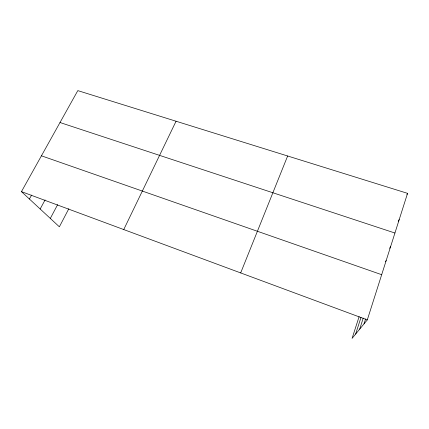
<?xml version="1.0" encoding="UTF-8"?>
<svg xmlns="http://www.w3.org/2000/svg" width="429" height="429" viewBox="0 0 429 429"><rect width="100%" height="100%" fill="white"/><g stroke="black" fill="none" stroke-linecap="round" stroke-linejoin="round"><path stroke-width="0.64" d="M359.121 316.607L352.08 338.384L367.31 319.878L407.55 193.35L77.805 90.616L21.45 191.634L59.363 226.812L68.828 208.719M364.044 323.847L365.621 318.908M359.695 329.134L363.234 318.087M355.646 334.052L360.998 317.433M240.674 272.924L287.639 155.99M123.74 229.563L176.067 121.23M50.316 218.415L57.636 204.633M40.17 209.003L45.083 199.914M29.413 199.024L31.58 195.093M406.923 194.487L407.55 193.35M398.241 221.241L399.206 219.584M389.602 248.273L390.588 246.68M385.478 261.647L386.17 260.569M60.006 122.522L394.932 233.022M41.436 155.807L381.681 274.694M21.45 191.634L367.31 319.878"/></g></svg>
